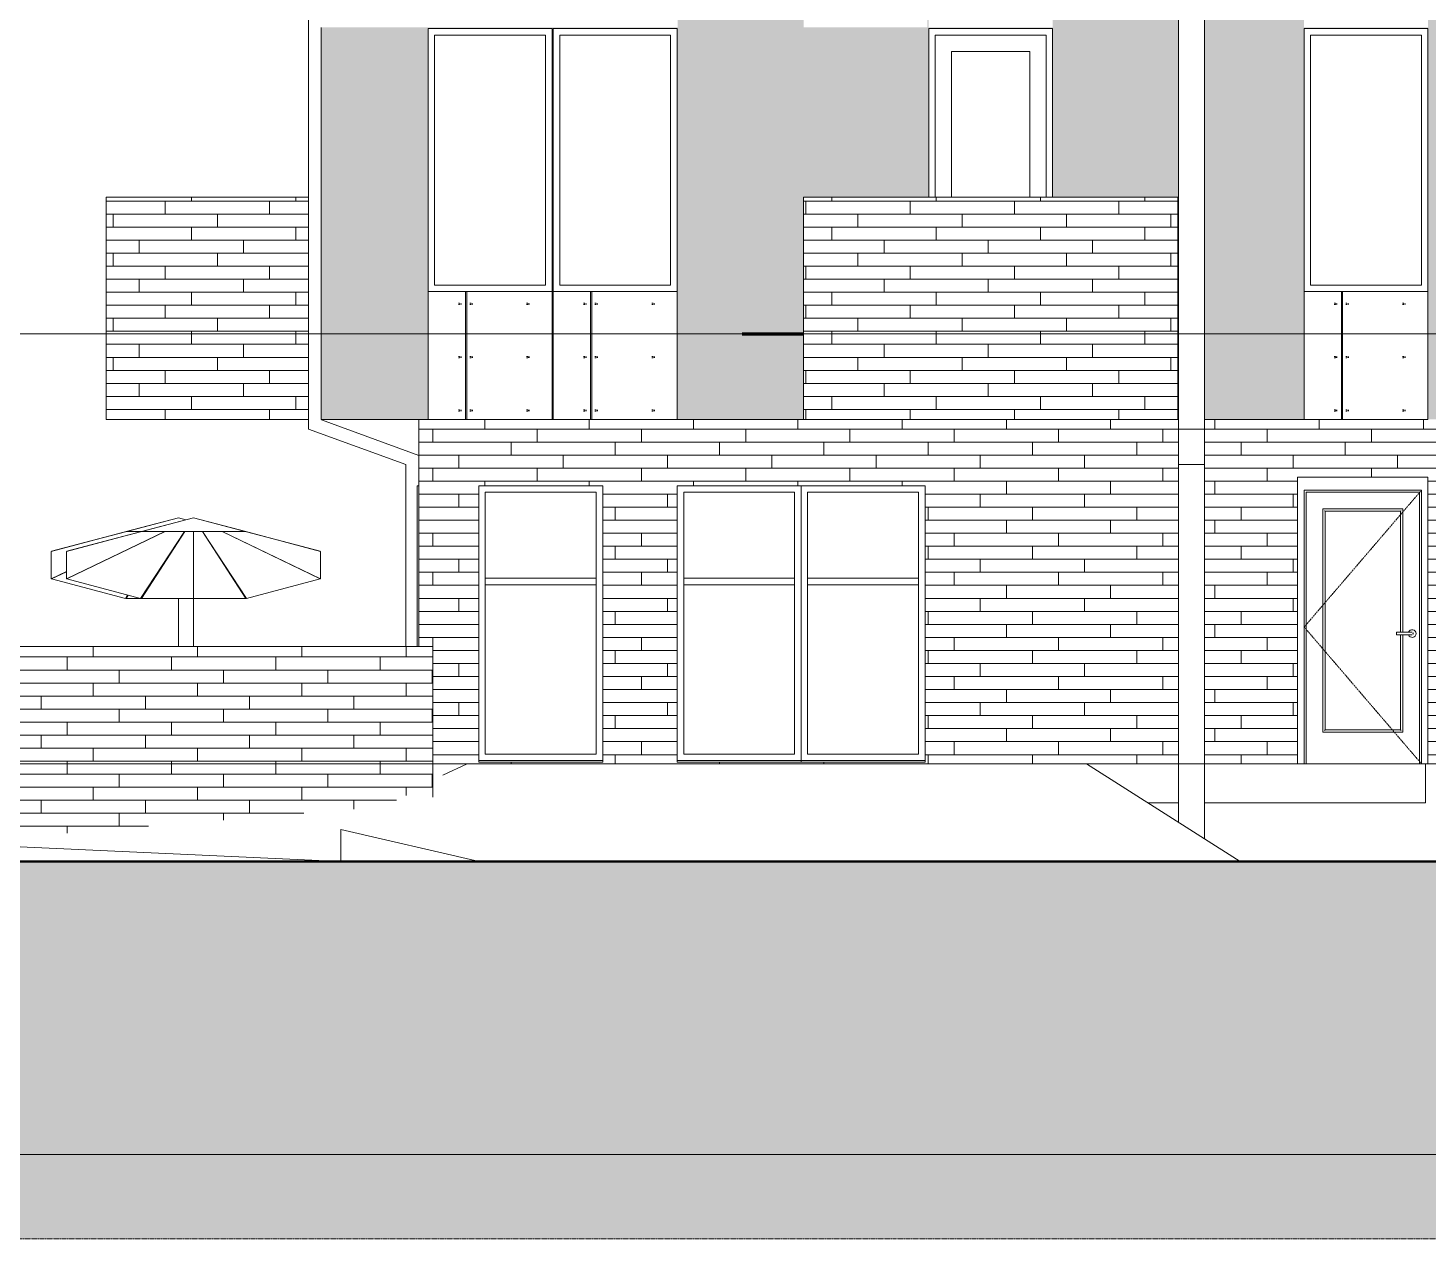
# Model space of a CAD drawing. Header units: inches. Extents: x 1747 to 7606, y -251 to 585.
# Drawn here: x 4982.8 to 5412.4, y -145.9 to 225.9 of the extents above; entities that cross this region are included whole.
import ezdxf

# ---------------------------------------------------------------- set-up
doc = ezdxf.new("R2010")
doc.units = ezdxf.units.IN
doc.header["$MEASUREMENT"] = 0
for name, pattern in [('Aligning Line 1_8_', [0.25, 0.125, -0.125]), ('Dash 1_16_', [0.125, 0.0625, -0.0625]), ('Grid Line 1_2_', [0.875, 0.5, -0.125, 0.125, -0.125])]:
    doc.linetypes.add(name, pattern=pattern)
for name, color, linetype, lineweight in [('0-3', 10, 'Continuous', 5), ('A-AREA', 32, 'Continuous', 70), ('A-DOOR', 31, 'Continuous', 13), ('A-DOOR-1', 31, 'Dash 1_16_', 9), ('A-DOOR-2', 31, 'Continuous', 9), ('A-DOOR-FRAM', 31, 'Continuous', 9), ('A-FLOR', 192, 'Continuous', 13), ('A-FLOR-LEVL-1', 51, 'Grid Line 1_2_', 9), ('A-GENM', 5, 'Continuous', 9), ('A-WALL', 113, 'Continuous', 13), ('A-WALL-PATT-1', 111, 'Continuous', 9), ('C-TOPO', 7, 'Continuous', 9), ('C-TOPO-1', 250, 'Continuous', 50), ('G-ANNO-SYMB', 111, 'Aligning Line 1_8_', 9), ('G-ANNO-SYMB-1', 147, 'Aligning Line 1_8_', 9), ('G-IMPT', 8, 'Continuous', 9), ('L-SITE', 91, 'Continuous', 9), ('S-FNDN', 32, 'Continuous', 13)]:
    doc.layers.add(name, color=color, linetype=linetype, lineweight=lineweight)
pattern_1 = [(0, (5333.5076, 132.8), (0, 4), []), (90, (5333.5076, 132.8), (-8, 8), [4, -28]), (90, (5349.5076, 136.8), (-8, 8), [4, -28])]

# ---------------------------------------------------------------- blocks, each defined once
blk = doc.blocks.new('CTR - 2nd Phase_rvt-2-BUILDING ELEVATION - NORTH')
at = {"layer": 'A-FLOR-LEVL-1'}
for p, q in [((-12558.48, 132), (-9609.49, 132)), ((-12558.48, 0), (-9609.49, 0)), ((-12558.48, -30), (-9609.49, -30)), ((-12558.48, -120), (-9609.49, -120))]:
    blk.add_line(p, q, dxfattribs=at)
blk = doc.blocks.new('CTR  - Topography_rvt-2-BUILDING ELEVATION - NORTH')
at = {"layer": 'C-TOPO'}
h = blk.add_hatch(dxfattribs=at)
h.set_pattern_fill('FP_45', color=256, style=0, pattern_type=2)
h.set_pattern_definition([(0, (12, 0), (24, 24), [24, -24]), (0, (12, 9), (24, 24), [24, -24]), (0, (12, 18), (24, 24), [24, -24]), (90, (15, 21), (-24, 24), [24, -24]), (90, (24, 21), (-24, 24), [24, -24]), (90, (33, 21), (-24, 24), [24, -24])])
h.paths.add_polyline_path([(-12408.28, -145.91), (-9706.16, -145.91), (-9706.16, 4.72), (-9743.73, 2.58), (-9768.94, 2.2), (-9792.27, 0.09), (-9800.81, -1.14), (-9823.15, -1.14), (-9826.28, -1.52), (-9893.34, -4.3), (-9896.52, -5.01), (-9915.25, -12.61), (-9950.42, -20.49), (-9956.61, -23), (-10060.1, -17.59), (-10091.21, -21.29), (-10136.73, -22.07), (-10165.22, -22.67), (-10281.96, -24.6), (-10370.76, -26.59), (-10412.87, -26.71), (-10450.41, -27.55), (-10486.95, -27.6), (-10517.54, -27.24), (-10524.96, -27.24), (-10534.89, -27.12), (-10585.35, -27.54), (-10642.59, -27.26), (-10678.15, -26.98), (-10825.64, -29.97), (-10868.69, -30), (-12461.79, -30), (-12461.79, -145.91), (-12439.97, -145.91)], flags=0)
at = {"layer": 'A-FLOR-LEVL-1'}
for p, q in [((-12558.48, 0), (-9609.49, 0)), ((-12558.48, -120), (-9609.49, -120))]:
    blk.add_line(p, q, dxfattribs=at)
at = {"layer": 'C-TOPO'}
for p, q in [((-12081.28, -3.51), (-12073.83, 0)), ((-12054.82, 0), (-12073.83, 0)), ((-12054.82, 0), (-11983.83, 0)), ((-11943.9, 0), (-11983.83, 0)), ((-11943.9, 0), (-11883.79, 0)), ((-11883.79, 0), (-11883.46, -0.21)), ((-11883.79, 0), (-11836.59, -30)), ((-12070.2, -30), (-12112.59, -20.14)), ((-12112.59, -20.14), (-12112.59, -30)), ((-12112.59, -20.14), (-12070.2, -30)), ((-12112.59, -20.14), (-12112.59, -30)), ((-12232.62, -24.53), (-12112.59, -30)), ((-12215.74, -30), (-12183.3, -30)), ((-12172.18, -30), (-12183.3, -30)), ((-12172.18, -30), (-12159.57, -30)), ((-12159.57, -30), (-12138, -30)), ((-12138, -30), (-12075.99, -30)), ((-12029.2, -30), (-12075.99, -30)), ((-12011.88, -30), (-12029.2, -30)), ((-12011.88, -30), (-11984.5, -30)), ((-11983.98, -30), (-11984.5, -30)), ((-11983.98, -30), (-11934.52, -30)), ((-11911.64, -30), (-11934.52, -30)), ((-11911.64, -30), (-11874.88, -30)), ((-11845.43, -30), (-11874.88, -30)), ((-11827.1, -30), (-11845.43, -30)), ((-11775.93, -30), (-11827.1, -30))]:
    blk.add_line(p, q, dxfattribs=at)
at = {"layer": 'C-TOPO-1'}
for p, q in [((-12183.3, -30), (-12215.74, -30)), ((-12172.18, -30), (-12183.3, -30)), ((-12159.58, -30), (-12172.18, -30)), ((-12138, -30), (-12159.58, -30)), ((-12075.99, -30), (-12138, -30)), ((-12029.2, -30), (-12075.99, -30)), ((-12011.88, -30), (-12029.2, -30)), ((-11984.5, -30), (-12011.88, -30)), ((-11983.98, -30), (-11984.5, -30)), ((-11934.52, -30), (-11983.98, -30)), ((-11911.64, -30), (-11934.52, -30)), ((-11874.88, -30), (-11911.64, -30)), ((-11845.43, -30), (-11874.88, -30)), ((-11827.1, -30), (-11845.43, -30)), ((-11775.93, -30), (-11827.1, -30))]:
    blk.add_line(p, q, dxfattribs=at)
at = {"layer": 'G-ANNO-SYMB-1'}
blk.add_line((-9742.88, 0), (-12461.79, 0), dxfattribs=at)
blk = doc.blocks.new('CTR - 1st Phase - Common Walls_rvt-2-BUILDING ELEVATION - NORTH')
at = {"layer": 'A-FLOR-LEVL-1'}
for p, q in [((-12558.48, 132), (-9609.49, 132)), ((-12558.48, 0), (-9609.49, 0)), ((-12558.48, -30), (-9609.49, -30)), ((-12558.48, -120), (-9609.49, -120))]:
    blk.add_line(p, q, dxfattribs=at)
at = {"layer": 'G-ANNO-SYMB-1'}
blk.add_line((-9706.16, 0), (-12461.79, 0), dxfattribs=at)
blk = doc.blocks.new('_THE_ WINDOW _ DOOR - Door - 2nd Floor-1942379-BUILDING ELEVATION - NORTH')
at = {"layer": 'A-GENM'}
for p, q in [((-11932.21, 225.75), (-11932.21, 174)), ((-11894.19, 225.75), (-11932.21, 225.75)), ((-11930.21, 223.75), (-11896.19, 223.75)), ((-11930.21, 174), (-11930.21, 223.75)), ((-11896.19, 223.75), (-11896.19, 174)), ((-11894.19, 174), (-11894.19, 225.75)), ((-11925.21, 218.75), (-11901.19, 218.75)), ((-11925.21, 174), (-11925.21, 218.75)), ((-11901.19, 218.75), (-11901.19, 174))]:
    blk.add_line(p, q, dxfattribs=at)
blk = doc.blocks.new('_THE_ WINDOW _ DOOR - Window - 2nd _ 3rd Floors-V18-BUILDING ELEVATION - NORTH')
at = {"layer": 'A-GENM'}
h = blk.add_hatch(dxfattribs=at)
h.set_pattern_fill('FP_40', color=256, style=0, pattern_type=2)
h.set_pattern_definition([(0, (-11354.85, 283.55), (-38.4, 120.38), [0.392, -38.007]), (0, (-11354.85, 283.95), (-38.4, 120.38), [0.392, -38.007]), (0, (-11354.85, 299.91), (-38.4, 120.38), [0.392, -38.007]), (0, (-11354.85, 300.3), (-38.4, 120.38), [0.392, -38.007]), (0, (-11354.85, 316.27), (-38.4, 120.38), [0.392, -38.007]), (0, (-11354.85, 316.66), (-38.4, 120.38), [0.392, -38.007]), (0, (-11354.85, 332.62), (-38.4, 120.38), [0.392, -38.007]), (0, (-11354.85, 333.02), (-38.4, 120.38), [0.392, -38.007]), (0, (-11354.85, 348.98), (-38.4, 120.38), [0.392, -38.007]), (0, (-11354.85, 349.38), (-38.4, 120.38), [0.392, -38.007]), (0, (-11354.85, 365.34), (-38.4, 120.38), [0.392, -38.007]), (0, (-11354.85, 365.73), (-38.4, 120.375), [0.392, -38.007]), (0, (-11354.85, 381.7), (-38.4, 120.375), [0.392, -38.007]), (0, (-11354.85, 382.09), (-38.4, 120.375), [0.392, -38.007]), (0, (-11354.85, 398.05), (-38.4, 120.375), [0.392, -38.007]), (0, (-11354.85, 398.45), (-38.4, 120.375), [0.392, -38.007]), (0, (-11337.4, 283.55), (-38.4, 120.38), [0.392, -38.007]), (0, (-11337.4, 283.95), (-38.4, 120.38), [0.392, -38.007]), (0, (-11337.4, 299.91), (-38.4, 120.38), [0.392, -38.007]), (0, (-11337.4, 300.3), (-38.4, 120.38), [0.392, -38.007]), (0, (-11337.4, 316.27), (-38.4, 120.38), [0.392, -38.007]), (0, (-11337.4, 316.66), (-38.4, 120.38), [0.392, -38.007]), (0, (-11337.4, 332.62), (-38.4, 120.38), [0.392, -38.007]), (0, (-11337.4, 333.02), (-38.4, 120.38), [0.392, -38.007]), (0, (-11337.4, 348.98), (-38.4, 120.38), [0.392, -38.007]), (0, (-11337.4, 349.38), (-38.4, 120.38), [0.392, -38.007]), (0, (-11337.4, 365.34), (-38.4, 120.375), [0.392, -38.007]), (0, (-11337.4, 365.73), (-38.4, 120.375), [0.392, -38.007]), (0, (-11337.4, 381.7), (-38.4, 120.375), [0.392, -38.007]), (0, (-11337.4, 382.09), (-38.4, 120.375), [0.392, -38.007]), (0, (-11337.4, 398.05), (-38.4, 120.375), [0.392, -38.007]), (0, (-11337.4, 398.45), (-38.4, 120.375), [0.392, -38.007]), (0, (-11319.95, 283.55), (-38.4, 120.38), [0.392, -38.007]), (0, (-11319.95, 283.95), (-38.4, 120.38), [0.392, -38.007]), (0, (-11319.95, 299.91), (-38.4, 120.38), [0.392, -38.007]), (0, (-11319.95, 300.3), (-38.4, 120.38), [0.392, -38.007]), (0, (-11319.95, 316.27), (-38.4, 120.38), [0.392, -38.007]), (0, (-11319.95, 316.66), (-38.4, 120.38), [0.392, -38.007]), (0, (-11319.95, 332.62), (-38.4, 120.38), [0.392, -38.007]), (0, (-11319.95, 333.02), (-38.4, 120.38), [0.392, -38.007]), (0, (-11319.95, 348.98), (-38.4, 120.38), [0.392, -38.007]), (0, (-11319.95, 349.38), (-38.4, 120.38), [0.392, -38.007]), (0, (-11319.95, 365.34), (-38.4, 120.375), [0.392, -38.007]), (0, (-11319.95, 365.73), (-38.4, 120.375), [0.392, -38.007]), (0, (-11319.95, 381.7), (-38.4, 120.375), [0.392, -38.007]), (0, (-11319.95, 382.09), (-38.4, 120.375), [0.392, -38.007]), (0, (-11319.95, 398.05), (-38.4, 120.375), [0.392, -38.007]), (0, (-11319.95, 398.45), (-38.4, 120.375), [0.392, -38.007]), (90, (-11356.59, 281), (-38.4, 2e-15), [120, -0.375]), (90, (-11356.214, 281), (-38.4, 2e-15), [120, -0.375]), (90, (-11354.848, 283.554), (-38.4, 2e-15), [0.392, -119.982]), (90, (-11354.848, 299.91), (-38.4, 2e-15), [0.392, -119.982]), (90, (-11354.848, 316.268), (-38.4, 2e-15), [0.392, -119.982]), (90, (-11354.848, 332.625), (-38.4, 2e-15), [0.392, -119.982]), (90, (-11354.848, 348.982), (-38.4, 2e-15), [0.392, -119.982]), (90, (-11354.848, 365.34), (-38.4, 2e-15), [0.392, -119.982]), (90, (-11354.848, 381.697), (-38.4, 2e-15), [0.393, -119.983]), (90, (-11354.848, 398.054), (-38.4, 2e-15), [0.392, -119.982]), (90, (-11354.456, 283.554), (-38.4, 2e-15), [0.392, -119.982]), (90, (-11354.456, 299.91), (-38.4, 2e-15), [0.392, -119.982]), (90, (-11354.456, 316.268), (-38.4, 2e-15), [0.392, -119.982]), (90, (-11354.456, 332.625), (-38.4, 2e-15), [0.392, -119.982]), (90, (-11354.456, 348.982), (-38.4, 2e-15), [0.392, -119.982]), (90, (-11354.456, 365.34), (-38.4, 2e-15), [0.392, -119.982]), (90, (-11354.456, 381.697), (-38.4, 2e-15), [0.393, -119.983]), (90, (-11354.456, 398.054), (-38.4, 2e-15), [0.392, -119.982]), (90, (-11337.398, 283.554), (-38.4, 2e-15), [0.392, -119.982]), (90, (-11337.398, 299.91), (-38.4, 2e-15), [0.392, -119.982]), (90, (-11337.398, 316.268), (-38.4, 2e-15), [0.392, -119.982]), (90, (-11337.398, 332.625), (-38.4, 2e-15), [0.392, -119.982]), (90, (-11337.398, 348.982), (-38.4, 2e-15), [0.392, -119.982]), (90, (-11337.398, 365.34), (-38.4, 2e-15), [0.392, -119.982]), (90, (-11337.398, 381.697), (-38.4, 2e-15), [0.393, -119.983]), (90, (-11337.398, 398.054), (-38.4, 2e-15), [0.392, -119.982]), (90, (-11337.006, 283.554), (-38.4, 2e-15), [0.392, -119.982]), (90, (-11337.006, 299.91), (-38.4, 2e-15), [0.392, -119.982]), (90, (-11337.006, 316.268), (-38.4, 2e-15), [0.392, -119.982]), (90, (-11337.006, 332.625), (-38.4, 2e-15), [0.392, -119.982]), (90, (-11337.006, 348.982), (-38.4, 2e-15), [0.392, -119.982]), (90, (-11337.006, 365.34), (-38.4, 2e-15), [0.392, -119.982]), (90, (-11337.006, 381.697), (-38.4, 2e-15), [0.393, -119.983]), (90, (-11337.006, 398.054), (-38.4, 2e-15), [0.392, -119.982]), (90, (-11319.948, 283.554), (-38.4, 2e-15), [0.392, -119.982]), (90, (-11319.948, 299.91), (-38.4, 2e-15), [0.392, -119.982]), (90, (-11319.948, 316.268), (-38.4, 2e-15), [0.392, -119.982]), (90, (-11319.948, 332.625), (-38.4, 2e-15), [0.392, -119.982]), (90, (-11319.948, 348.982), (-38.4, 2e-15), [0.392, -119.982]), (90, (-11319.948, 365.34), (-38.4, 2e-15), [0.392, -119.982]), (90, (-11319.948, 381.697), (-38.4, 2e-15), [0.393, -119.983]), (90, (-11319.948, 398.054), (-38.4, 2e-15), [0.392, -119.982]), (90, (-11319.556, 283.554), (-38.4, 2e-15), [0.392, -119.982]), (90, (-11319.556, 299.91), (-38.4, 2e-15), [0.392, -119.982]), (90, (-11319.556, 316.268), (-38.4, 2e-15), [0.392, -119.982]), (90, (-11319.556, 332.625), (-38.4, 2e-15), [0.392, -119.982]), (90, (-11319.556, 348.982), (-38.4, 2e-15), [0.392, -119.982]), (90, (-11319.556, 365.34), (-38.4, 2e-15), [0.392, -119.982]), (90, (-11319.556, 381.697), (-38.4, 2e-15), [0.393, -119.983]), (90, (-11319.556, 398.054), (-38.4, 2e-15), [0.392, -119.982]), (180, (-11318.19, 280.62), (-38.4, 120.38), [38.025, -0.375]), (180, (-11318.19, 281), (-38.4, 120.38), [38.025, -0.375])])
h.paths.add_polyline_path([(-11356.59, 226.13), (-11356.59, 265.38), (-11394.61, 265.38), (-11394.61, 226.13), (-11358.59, 226.13)], flags=0)
for p, q in [((-11356.59, 346.13), (-11394.61, 346.13)), ((-11394.61, 346.13), (-11394.61, 265.38)), ((-11392.61, 267.38), (-11392.61, 344.13)), ((-11392.61, 344.13), (-11358.59, 344.13)), ((-11358.59, 344.13), (-11358.59, 267.38)), ((-11356.59, 265.38), (-11356.59, 346.13)), ((-11358.59, 267.38), (-11392.61, 267.38)), ((-11394.61, 265.38), (-11394.61, 226.13)), ((-11394.61, 265.38), (-11356.59, 265.38)), ((-11356.59, 226.13), (-11356.59, 265.38)), ((-11394.61, 226.13), (-11356.59, 226.13))]:
    blk.add_line(p, q, dxfattribs=at)
blk = doc.blocks.new('Outdoor Table01 - 02ZUTB01_dwg-1294291-BUILDING ELEVATION - NORTH')
at = {"layer": 'G-IMPT'}
for p, q in [((-12162.46, 75.5), (-12201.36, 65.31)), ((-12162.46, 75.5), (-12178.73, 71.26)), ((-12162.46, 75.5), (-12178.46, 71.29)), ((-12162.46, 75.5), (-12160.13, 74.88)), ((-12162.46, 75.5), (-12160.12, 74.89)), ((-12162.46, 75.5), (-12160.12, 74.89)), ((-12201.46, 65.24), (-12178.46, 71.29)), ((-12178.73, 71.26), (-12201.36, 65.31)), ((-12173.94, 71.29), (-12178.46, 71.29)), ((-12173.79, 71.29), (-12173.85, 71.29)), ((-12201.46, 65.24), (-12201.46, 56.82)), ((-12162.46, 68.27), (-12162.46, 68.4)), ((-12162.46, 68.27), (-12162.46, 68.4)), ((-12196.79, 59.06), (-12201.46, 56.82)), ((-12196.79, 58.95), (-12201.36, 56.75)), ((-12201.36, 56.75), (-12178.73, 50.8)), ((-12123.46, 58.95), (-12123.46, 59.06)), ((-12178.04, 51.84), (-12178.73, 50.8)), ((-12177.81, 51.78), (-12178.46, 50.77)), ((-12142.45, 51.78), (-12142.22, 51.84)), ((-12178.46, 50.77), (-12173.79, 50.77)), ((-12162.46, 49.5), (-12162.46, 50.77)), ((-12162.46, 49.5), (-12162.46, 50.77)), ((-12162.46, 36), (-12162.46, 49.5)), ((-12162.46, 36), (-12162.46, 49.5))]:
    blk.add_line(p, q, dxfattribs=at)
blk = doc.blocks.new('Outdoor Table01 - Outdoor Table01-1294297-BUILDING ELEVATION - NORTH')
blk.add_blockref('Outdoor Table01 - 02ZUTB01_dwg-1294291-BUILDING ELEVATION - NORTH', (0, 0))
blk = doc.blocks.new('Outdoor Table01 - 02ZUTB01_dwg-V22-BUILDING ELEVATION - NORTH')
at = {"layer": 'G-IMPT'}
for p, q in [((-12157.79, 75.5), (-12196.68, 65.31)), ((-12157.79, 75.5), (-12174.05, 71.26)), ((-12157.79, 75.5), (-12173.79, 71.29)), ((-12157.79, 75.5), (-12141.79, 71.29)), ((-12157.79, 75.5), (-12118.9, 65.31)), ((-12157.79, 75.5), (-12141.53, 71.26)), ((-12196.79, 65.24), (-12173.79, 71.29)), ((-12166.58, 71.29), (-12196.79, 56.82)), ((-12166.52, 71.29), (-12196.68, 56.75)), ((-12174.05, 71.26), (-12196.68, 65.31)), ((-12160.56, 71.29), (-12174.05, 50.8)), ((-12160.51, 71.29), (-12173.79, 50.77)), ((-12141.79, 71.29), (-12173.79, 71.29)), ((-12157.79, 49.5), (-12157.79, 71.29)), ((-12157.79, 49.5), (-12157.79, 71.29)), ((-12155.07, 71.29), (-12141.79, 50.77)), ((-12155.02, 71.29), (-12141.53, 50.8)), ((-12149.06, 71.29), (-12118.9, 56.75)), ((-12149, 71.29), (-12118.79, 56.82)), ((-12141.79, 71.29), (-12118.79, 65.24)), ((-12118.9, 65.31), (-12141.53, 71.26)), ((-12196.79, 65.24), (-12196.79, 56.82)), ((-12118.79, 56.82), (-12118.79, 65.24)), ((-12196.68, 56.75), (-12174.05, 50.8)), ((-12141.53, 50.8), (-12118.9, 56.75)), ((-12173.79, 50.77), (-12141.79, 50.77)), ((-12157.79, 36), (-12157.79, 49.5)), ((-12157.79, 36), (-12157.79, 49.5))]:
    blk.add_line(p, q, dxfattribs=at)
blk = doc.blocks.new('Outdoor Table01 - Outdoor Table01-V23-BUILDING ELEVATION - NORTH')
blk.add_blockref('Outdoor Table01 - 02ZUTB01_dwg-V22-BUILDING ELEVATION - NORTH', (0, 0))
blk = doc.blocks.new('_THE_ WINDOW _ DOOR - Window - 1st Floor-V30-BUILDING ELEVATION - NORTH')
at = {"layer": 'A-GENM'}
for p, q in [((-10242.99, 85.38), (-10281.01, 85.38)), ((-10281.01, 85.38), (-10281.01, 1)), ((-10279.01, 3), (-10279.01, 83.38)), ((-10279.01, 83.38), (-10244.99, 83.38)), ((-10244.99, 83.38), (-10244.99, 3)), ((-10242.99, 1), (-10242.99, 85.38)), ((-10279.01, 57), (-10279.01, 55)), ((-10244.99, 57), (-10279.01, 57)), ((-10244.99, 55), (-10244.99, 57)), ((-10279.01, 55), (-10244.99, 55)), ((-10281.01, 1), (-10281.01, 0.5)), ((-10281.01, 1), (-10242.99, 1)), ((-10281.01, 0.5), (-10242.99, 0.5)), ((-10244.99, 3), (-10279.01, 3)), ((-10242.99, 0.5), (-10242.99, 1))]:
    blk.add_line(p, q, dxfattribs=at)
blk = doc.blocks.new('_THE_ WINDOW _ DOOR - Window - 1st Floor-V38-BUILDING ELEVATION - NORTH')
at = {"layer": 'A-GENM'}
for p in [(-12089.19, 36), (-12088.69, 85.37)]:
    blk.add_line(p, (-12089.19, 85.37), dxfattribs=at)
blk = doc.blocks.new('077123 - Manufactured Gutters and Downspouts - 077123 - Manufactured Gutters and Downspouts-2003419-BUILDING ELEVATION - NORTH')
at = {"layer": 'A-GENM'}
for p, q in [((-12122.56, 353.15), (-12122.56, 102.78)), ((-12118.56, 105.58), (-12118.56, 105.75)), ((-12088.69, 94.71), (-12118.56, 105.58)), ((-12122.56, 102.78), (-12092.69, 91.91)), ((-12092.69, 91.91), (-12092.69, 36))]:
    blk.add_line(p, q, dxfattribs=at)
blk = doc.blocks.new('077123 - Manufactured Gutters and Downspouts - 077123 - Manufactured Gutters and Downspouts-1955134-BUILDING ELEVATION - NORTH')
at = {"layer": 'A-GENM'}
for p, q in [((-11855.6, 102.78), (-11855.6, 353.15)), ((-11847.6, 353.15), (-11847.6, 102.78)), ((-11855.6, 91.91), (-11855.6, 102.78)), ((-11847.6, 102.78), (-11855.6, 102.78)), ((-11847.6, 102.78), (-11847.6, 91.91)), ((-11855.6, -17.92), (-11855.6, 91.91)), ((-11847.6, 91.91), (-11855.6, 91.91)), ((-11847.6, 91.91), (-11847.6, -23))]:
    blk.add_line(p, q, dxfattribs=at)
blk = doc.blocks.new('Door-Passage-Single-Full_Lite - 1-1903893-BUILDING ELEVATION - NORTH')
at = {"layer": 'A-DOOR'}
for p, q in [((-11786.67, 78.31), (-11811.3, 78.31)), ((-11811.3, 78.31), (-11811.3, 9.69)), ((-11810.52, 77.53), (-11787.46, 77.53)), ((-11810.52, 10.47), (-11810.52, 77.53)), ((-11787.46, 77.53), (-11787.46, 40.39)), ((-11786.67, 40.38), (-11786.67, 78.31)), ((-11787.46, 39.61), (-11787.46, 10.47)), ((-11786.67, 9.69), (-11786.67, 39.62)), ((-11811.3, 9.69), (-11786.67, 9.69)), ((-11787.46, 10.47), (-11810.52, 10.47))]:
    blk.add_line(p, q, dxfattribs=at)
for points, knots in [([(-11811.3, 78.31), (-11811.3, 78.31), (-11811.3, 78.31), (-11811.3, 78.31), (-11811.29, 78.3), (-11811.29, 78.3), (-11811.28, 78.29), (-11811.27, 78.28), (-11811.27, 78.28), (-11811.26, 78.27), (-11811.25, 78.26), (-11811.24, 78.25), (-11811.23, 78.24), (-11811.23, 78.24)], [0, 0, 0, 0, 0.166667, 0.25, 0.333333, 0.416667, 0.5, 0.583333, 0.666667, 0.708333, 0.75, 0.833333, 1, 1, 1, 1]), ([(-11810.71, 77.72), (-11810.7, 77.71), (-11810.67, 77.68), (-11810.64, 77.65), (-11810.62, 77.63), (-11810.6, 77.61), (-11810.59, 77.6), (-11810.58, 77.59), (-11810.57, 77.58), (-11810.55, 77.57), (-11810.54, 77.55), (-11810.53, 77.54), (-11810.52, 77.53), (-11810.52, 77.53), (-11810.52, 77.53)], [0, 0, 0, 0, 0.166667, 0.25, 0.333333, 0.375, 0.416667, 0.5, 0.541667, 0.583333, 0.666667, 0.75, 0.833333, 1, 1, 1, 1]), ([(-11787.26, 77.72), (-11787.28, 77.71), (-11787.31, 77.68), (-11787.34, 77.65), (-11787.36, 77.63), (-11787.37, 77.61), (-11787.39, 77.6), (-11787.4, 77.59), (-11787.41, 77.58), (-11787.42, 77.57), (-11787.44, 77.55), (-11787.45, 77.54), (-11787.46, 77.53), (-11787.46, 77.53), (-11787.46, 77.53)], [0, 0, 0, 0, 0.166667, 0.25, 0.333333, 0.375, 0.416667, 0.5, 0.541667, 0.583333, 0.666667, 0.75, 0.833333, 1, 1, 1, 1]), ([(-11786.67, 78.31), (-11786.67, 78.31), (-11786.68, 78.31), (-11786.68, 78.31), (-11786.68, 78.3), (-11786.69, 78.3), (-11786.7, 78.29), (-11786.71, 78.28), (-11786.71, 78.28), (-11786.72, 78.27), (-11786.72, 78.26), (-11786.74, 78.25), (-11786.75, 78.24), (-11786.75, 78.24)], [0, 0, 0, 0, 0.166667, 0.25, 0.333333, 0.416667, 0.5, 0.583333, 0.666667, 0.708333, 0.75, 0.833333, 1, 1, 1, 1]), ([(-11811.3, 9.69), (-11811.3, 9.69), (-11811.3, 9.69), (-11811.3, 9.69), (-11811.29, 9.7), (-11811.29, 9.7), (-11811.28, 9.71), (-11811.27, 9.72), (-11811.27, 9.72), (-11811.26, 9.73), (-11811.25, 9.74), (-11811.24, 9.75), (-11811.23, 9.76), (-11811.23, 9.76)], [0, 0, 0, 0, 0.166667, 0.25, 0.333333, 0.416667, 0.5, 0.583333, 0.666667, 0.708333, 0.75, 0.833333, 1, 1, 1, 1]), ([(-11810.71, 10.28), (-11810.7, 10.29), (-11810.67, 10.32), (-11810.64, 10.35), (-11810.62, 10.37), (-11810.6, 10.38), (-11810.59, 10.4), (-11810.58, 10.41), (-11810.57, 10.42), (-11810.55, 10.43), (-11810.54, 10.45), (-11810.53, 10.46), (-11810.52, 10.47), (-11810.52, 10.47), (-11810.52, 10.47)], [0, 0, 0, 0, 0.166667, 0.25, 0.333333, 0.375, 0.416667, 0.5, 0.541667, 0.583333, 0.666667, 0.75, 0.833333, 1, 1, 1, 1]), ([(-11787.46, 10.47), (-11787.46, 10.47), (-11787.46, 10.47), (-11787.45, 10.46), (-11787.44, 10.45), (-11787.42, 10.43), (-11787.41, 10.42), (-11787.4, 10.41), (-11787.39, 10.4), (-11787.37, 10.38), (-11787.36, 10.37), (-11787.34, 10.35), (-11787.31, 10.32), (-11787.28, 10.29), (-11787.26, 10.28)], [-1, -1, -1, -1, -0.833333, -0.75, -0.666667, -0.583333, -0.541667, -0.5, -0.416667, -0.375, -0.333333, -0.25, -0.166667, 0, 0, 0, 0]), ([(-11786.75, 9.76), (-11786.75, 9.76), (-11786.74, 9.75), (-11786.72, 9.73), (-11786.72, 9.73), (-11786.71, 9.72), (-11786.7, 9.71), (-11786.7, 9.71), (-11786.69, 9.7), (-11786.68, 9.7), (-11786.68, 9.69), (-11786.68, 9.69), (-11786.67, 9.69), (-11786.67, 9.69)], [-1, -1, -1, -1, -0.833333, -0.75, -0.666667, -0.625, -0.583333, -0.5, -0.416667, -0.333333, -0.25, -0.166667, 0, 0, 0, 0])]:
    blk.add_open_spline(points, degree=3, knots=knots, dxfattribs=at)
at = {"layer": 'A-DOOR-1'}
for p, q in [((-11780.99, 84), (-11816.99, 42)), ((-11816.99, 42), (-11780.99, 0))]:
    blk.add_line(p, q, dxfattribs=at)
at = {"layer": 'A-DOOR-2'}
for p, q in [((-11784.53, 40.39), (-11788.67, 40.39)), ((-11788.67, 40), (-11788.67, 40.39)), ((-11788.67, 39.61), (-11788.67, 40)), ((-11788.67, 39.61), (-11784.53, 39.61))]:
    blk.add_line(p, q, dxfattribs=at)
at = {"layer": 'A-DOOR-2', "flags": 128}
for points in [[(-11783.94, 40.39), (-11783.94, 40.39), (-11783.94, 40.39), (-11783.95, 40.39), (-11783.95, 40.39), (-11783.95, 40.39), (-11783.96, 40.39), (-11783.97, 40.39), (-11783.97, 40.39), (-11783.98, 40.39), (-11783.99, 40.39), (-11784, 40.39), (-11784.01, 40.39), (-11784.02, 40.39), (-11784.03, 40.39), (-11784.05, 40.39), (-11784.06, 40.39), (-11784.07, 40.39), (-11784.09, 40.39), (-11784.11, 40.39), (-11784.12, 40.39), (-11784.14, 40.39), (-11784.16, 40.39), (-11784.18, 40.39), (-11784.19, 40.39), (-11784.21, 40.39), (-11784.23, 40.39), (-11784.25, 40.39), (-11784.28, 40.39), (-11784.3, 40.39), (-11784.32, 40.39), (-11784.34, 40.39), (-11784.36, 40.39), (-11784.39, 40.39), (-11784.41, 40.39), (-11784.43, 40.39), (-11784.46, 40.39), (-11784.48, 40.39), (-11784.5, 40.39), (-11784.53, 40.39), (-11784.53, 40.39)], [(-11784.53, 39.61), (-11784.51, 39.61), (-11784.49, 39.61), (-11784.46, 39.61), (-11784.44, 39.61), (-11784.42, 39.61), (-11784.39, 39.61), (-11784.37, 39.61), (-11784.35, 39.61), (-11784.33, 39.61), (-11784.3, 39.61), (-11784.28, 39.61), (-11784.26, 39.61), (-11784.24, 39.61), (-11784.22, 39.61), (-11784.2, 39.61), (-11784.18, 39.61), (-11784.16, 39.61), (-11784.14, 39.61), (-11784.13, 39.61), (-11784.11, 39.61), (-11784.09, 39.61), (-11784.08, 39.61), (-11784.06, 39.61), (-11784.05, 39.61), (-11784.04, 39.61), (-11784.02, 39.61), (-11784.01, 39.61), (-11784, 39.61), (-11783.99, 39.61), (-11783.98, 39.61), (-11783.97, 39.61), (-11783.97, 39.61), (-11783.96, 39.61), (-11783.96, 39.61), (-11783.95, 39.61), (-11783.95, 39.61), (-11783.94, 39.61), (-11783.94, 39.61), (-11783.94, 39.61)]]:
    blk.add_lwpolyline(points, dxfattribs=at)
at = {"layer": 'A-DOOR-2'}
for centre, radius, start, end in [((-11783.84, 40), 1.18, 360, 160.3657), ((-11783.84, 40), 1.18, 199.5633, 360), ((-11783.94, 40), 0.394, 75, 90), ((-11783.94, 40), 0.394, 270, 285), ((-11783.94, 40), 0.394, 0, 30), ((-11783.94, 40), 0.394, 330, 0)]:
    blk.add_arc(centre, radius, start, end, dxfattribs=at)
at = {"layer": 'A-DOOR-FRAM'}
for p, q in [((-11816.99, 0), (-11816.99, 84)), ((-11816.99, 84), (-11780.99, 84)), ((-11816.36, 0), (-11816.36, 83.38)), ((-11816.36, 83.38), (-11781.61, 83.38)), ((-11781.61, 83.38), (-11781.61, 0)), ((-11780.99, 84), (-11780.99, 0))]:
    blk.add_line(p, q, dxfattribs=at)

msp = doc.modelspace()

# ---------------------------------------------------------------- hatches: boundary and pattern name
at = {"layer": 'A-WALL-PATT-1'}
h = msp.add_hatch(dxfattribs=at)
h.set_pattern_fill('FP_32', color=256, style=0, pattern_type=2)
h.set_pattern_definition([(0, (7180.39, 108.3), (-38.4, 120.375), [0.392, -38.007]), (0, (7180.39, 108.7), (-38.4, 120.375), [0.392, -38.007]), (0, (7180.39, 124.66), (-38.4, 120.375), [0.392, -38.007]), (0, (7180.39, 125.05), (-38.4, 120.375), [0.392, -38.007]), (0, (7180.39, 141.02), (-38.4, 120.375), [0.392, -38.007]), (0, (7180.39, 141.41), (-38.4, 120.375), [0.392, -38.007]), (0, (7180.39, 157.38), (-38.4, 120.375), [0.392, -38.007]), (0, (7180.39, 157.77), (-38.4, 120.375), [0.392, -38.007]), (0, (7180.39, 173.73), (-38.4, 120.375), [0.392, -38.007]), (0, (7180.39, 174.12), (-38.4, 120.375), [0.392, -38.007]), (0, (7180.39, 190.09), (-38.4, 120.375), [0.392, -38.007]), (0, (7180.39, 190.48), (-38.4, 120.375), [0.392, -38.007]), (0, (7180.39, 206.45), (-38.4, 120.375), [0.392, -38.007]), (0, (7180.39, 206.84), (-38.4, 120.375), [0.392, -38.007]), (0, (7180.39, 222.8), (-38.4, 120.375), [0.392, -38.007]), (0, (7180.39, 223.2), (-38.4, 120.375), [0.392, -38.007]), (0, (7197.84, 108.3), (-38.4, 120.375), [0.392, -38.007]), (0, (7197.84, 108.7), (-38.4, 120.375), [0.392, -38.007]), (0, (7197.84, 124.66), (-38.4, 120.375), [0.392, -38.007]), (0, (7197.84, 125.05), (-38.4, 120.375), [0.392, -38.007]), (0, (7197.84, 141.02), (-38.4, 120.375), [0.392, -38.007]), (0, (7197.84, 141.41), (-38.4, 120.375), [0.392, -38.007]), (0, (7197.84, 157.38), (-38.4, 120.375), [0.392, -38.007]), (0, (7197.84, 157.77), (-38.4, 120.375), [0.392, -38.007]), (0, (7197.84, 173.73), (-38.4, 120.375), [0.392, -38.007]), (0, (7197.84, 174.12), (-38.4, 120.375), [0.392, -38.007]), (0, (7197.84, 190.09), (-38.4, 120.375), [0.392, -38.007]), (0, (7197.84, 190.48), (-38.4, 120.375), [0.392, -38.007]), (0, (7197.84, 206.45), (-38.4, 120.375), [0.392, -38.007]), (0, (7197.84, 206.84), (-38.4, 120.375), [0.392, -38.007]), (0, (7197.84, 222.8), (-38.4, 120.375), [0.392, -38.007]), (0, (7197.84, 223.2), (-38.4, 120.375), [0.392, -38.007]), (0, (7215.29, 108.3), (-38.4, 120.375), [0.392, -38.007]), (0, (7215.29, 108.7), (-38.4, 120.375), [0.392, -38.007]), (0, (7215.29, 124.66), (-38.4, 120.375), [0.392, -38.007]), (0, (7215.29, 125.05), (-38.4, 120.375), [0.392, -38.007]), (0, (7215.29, 141.02), (-38.4, 120.375), [0.392, -38.007]), (0, (7215.29, 141.41), (-38.4, 120.375), [0.392, -38.007]), (0, (7215.29, 157.38), (-38.4, 120.375), [0.392, -38.007]), (0, (7215.29, 157.77), (-38.4, 120.375), [0.392, -38.007]), (0, (7215.29, 173.73), (-38.4, 120.375), [0.392, -38.007]), (0, (7215.29, 174.12), (-38.4, 120.375), [0.392, -38.007]), (0, (7215.29, 190.09), (-38.4, 120.375), [0.392, -38.007]), (0, (7215.29, 190.48), (-38.4, 120.375), [0.392, -38.007]), (0, (7215.29, 206.45), (-38.4, 120.375), [0.392, -38.007]), (0, (7215.29, 206.84), (-38.4, 120.375), [0.392, -38.007]), (0, (7215.29, 222.8), (-38.4, 120.375), [0.392, -38.007]), (0, (7215.29, 223.2), (-38.4, 120.375), [0.392, -38.007]), (90, (7178.645, 105.75), (-38.4, 2e-15), [120, -0.375]), (90, (7179.02, 105.75), (-38.4, 2e-15), [120, -0.375]), (90, (7180.386, 108.304), (-38.4, 2e-15), [0.392, -119.982]), (90, (7180.386, 124.66), (-38.4, 2e-15), [0.392, -119.982]), (90, (7180.386, 141.018), (-38.4, 2e-15), [0.392, -119.982]), (90, (7180.386, 157.375), (-38.4, 2e-15), [0.392, -119.982]), (90, (7180.386, 173.732), (-38.4, 2e-15), [0.392, -119.982]), (90, (7180.386, 190.09), (-38.4, 2e-15), [0.393, -119.983]), (90, (7180.386, 206.447), (-38.4, 2e-15), [0.392, -119.982]), (90, (7180.386, 222.804), (-38.4, 2e-15), [0.392, -119.982]), (90, (7180.78, 108.304), (-38.4, 2e-15), [0.392, -119.982]), (90, (7180.78, 124.66), (-38.4, 2e-15), [0.392, -119.982]), (90, (7180.78, 141.018), (-38.4, 2e-15), [0.392, -119.982]), (90, (7180.78, 157.375), (-38.4, 2e-15), [0.392, -119.982]), (90, (7180.78, 173.732), (-38.4, 2e-15), [0.392, -119.982]), (90, (7180.78, 190.09), (-38.4, 2e-15), [0.393, -119.983]), (90, (7180.78, 206.447), (-38.4, 2e-15), [0.392, -119.982]), (90, (7180.78, 222.804), (-38.4, 2e-15), [0.392, -119.982]), (90, (7197.836, 108.304), (-38.4, 2e-15), [0.392, -119.982]), (90, (7197.836, 124.66), (-38.4, 2e-15), [0.392, -119.982]), (90, (7197.836, 141.018), (-38.4, 2e-15), [0.392, -119.982]), (90, (7197.836, 157.375), (-38.4, 2e-15), [0.392, -119.982]), (90, (7197.836, 173.732), (-38.4, 2e-15), [0.392, -119.982]), (90, (7197.836, 190.09), (-38.4, 2e-15), [0.393, -119.983]), (90, (7197.836, 206.447), (-38.4, 2e-15), [0.392, -119.982]), (90, (7197.836, 222.804), (-38.4, 2e-15), [0.392, -119.982]), (90, (7198.23, 108.304), (-38.4, 2e-15), [0.392, -119.982]), (90, (7198.23, 124.66), (-38.4, 2e-15), [0.392, -119.982]), (90, (7198.23, 141.018), (-38.4, 2e-15), [0.392, -119.982]), (90, (7198.23, 157.375), (-38.4, 2e-15), [0.392, -119.982]), (90, (7198.23, 173.732), (-38.4, 2e-15), [0.392, -119.982]), (90, (7198.23, 190.09), (-38.4, 2e-15), [0.393, -119.983]), (90, (7198.23, 206.447), (-38.4, 2e-15), [0.392, -119.982]), (90, (7198.23, 222.804), (-38.4, 2e-15), [0.392, -119.982]), (90, (7215.286, 108.304), (-38.4, 2e-15), [0.392, -119.982]), (90, (7215.286, 124.66), (-38.4, 2e-15), [0.392, -119.982]), (90, (7215.286, 141.018), (-38.4, 2e-15), [0.392, -119.982]), (90, (7215.286, 157.375), (-38.4, 2e-15), [0.392, -119.982]), (90, (7215.286, 173.732), (-38.4, 2e-15), [0.392, -119.982]), (90, (7215.286, 190.09), (-38.4, 2e-15), [0.393, -119.983]), (90, (7215.286, 206.447), (-38.4, 2e-15), [0.392, -119.982]), (90, (7215.286, 222.804), (-38.4, 2e-15), [0.392, -119.982]), (90, (7215.68, 108.304), (-38.4, 2e-15), [0.392, -119.982]), (90, (7215.68, 124.66), (-38.4, 2e-15), [0.392, -119.982]), (90, (7215.68, 141.018), (-38.4, 2e-15), [0.392, -119.982]), (90, (7215.68, 157.375), (-38.4, 2e-15), [0.392, -119.982]), (90, (7215.68, 173.732), (-38.4, 2e-15), [0.392, -119.982]), (90, (7215.68, 190.09), (-38.4, 2e-15), [0.393, -119.983]), (90, (7215.68, 206.447), (-38.4, 2e-15), [0.392, -119.982]), (90, (7215.68, 222.804), (-38.4, 2e-15), [0.392, -119.982]), (180, (7217.04, 105.38), (-38.4, 120.375), [38.025, -0.375]), (180, (7217.04, 105.75), (-38.4, 120.375), [38.025, -0.375])])
h.paths.add_polyline_path([(5072.83, 105.75), (5105.61, 105.75), (5105.61, 225.75), (5143.63, 225.75), (5143.63, 105.75), (5144.01, 105.75), (5144.01, 225.75), (5182.03, 225.75), (5182.03, 105.75), (5220.81, 105.75), (5220.81, 174), (5259.21, 174), (5259.21, 225.75), (5297.23, 225.75), (5297.23, 174), (5335.63, 174), (5335.63, 105.75), (5335.82, 105.75), (5335.82, 346.5), (5072.83, 346.5), (5072.83, 346.12), (5182.22, 346.12), (5182.22, 226.12), (5072.83, 226.12), (5072.83, 106.44)], flags=0)
h.paths.add_polyline_path([(6718.41, 105.75), (6718.41, 225.75), (6756.43, 225.75), (6756.43, 226.12), (6718.41, 226.12), (6718.41, 346.12), (6756.43, 346.15), (6756.43, 346.5), (6457.61, 346.5), (6457.61, 346.12), (6487.63, 346.12), (6487.63, 226.12), (6457.61, 226.12), (6457.61, 225.75), (6487.63, 225.75), (6487.63, 105.75), (6488.01, 105.75), (6488.01, 225.75), (6526.03, 225.75), (6526.03, 105.75), (6564.81, 105.75), (6564.81, 225.75), (6602.83, 225.75), (6602.83, 105.75), (6680.01, 105.75), (6680.01, 225.75), (6718.03, 225.75), (6718.03, 105.75)], flags=0)
h.paths.add_polyline_path([(6795.21, 105.75), (6795.21, 225.75), (6833.23, 225.75), (6833.23, 105.75), (6872.01, 105.75), (6872.01, 225.75), (6910.03, 225.75), (6910.03, 105.75), (6910.41, 105.75), (6910.41, 225.75), (6948.43, 225.75), (6948.43, 105.75), (6948.81, 105.75), (6948.81, 174), (6987.21, 174), (6987.21, 225.75), (7025.23, 225.75), (7025.23, 174), (7025.61, 174), (7025.61, 225.75), (7063.63, 225.75), (7063.63, 226.12), (6948.81, 226.12), (6948.81, 306), (6987.21, 306), (6987.21, 346.12), (7025.23, 346.12), (7025.23, 306), (7025.61, 306), (7025.61, 346.12), (7063.63, 346.12), (7063.63, 346.5), (6764.43, 346.5), (6764.43, 105.75)], flags=0)
h.paths.add_polyline_path([(7071.63, 105.75), (7102.41, 105.75), (7102.41, 225.75), (7140.43, 225.75), (7140.43, 105.75), (7140.81, 105.75), (7140.81, 225.75), (7178.83, 225.75), (7178.83, 105.75), (7211.23, 105.75), (7211.23, 226.12), (7102.22, 226.12), (7102.22, 346.12), (7211.23, 346.12), (7211.23, 346.5), (7071.63, 346.5), (7071.63, 106.44)], flags=0)
h.paths.add_polyline_path([(6449.61, 105.75), (6449.61, 346.5), (6112.01, 346.5), (6112.01, 105.75), (6142.41, 105.75), (6142.41, 225.75), (6180.43, 225.75), (6180.43, 105.75), (6180.81, 105.75), (6180.81, 225.75), (6218.83, 225.75), (6218.83, 105.75), (6219.21, 105.75), (6219.21, 225.75), (6257.23, 225.75), (6257.23, 105.75), (6257.61, 105.75), (6257.61, 225.75), (6295.63, 225.75), (6295.63, 105.75), (6372.81, 105.75), (6372.81, 225.75), (6410.83, 225.75), (6410.83, 105.75)], flags=0)
h.paths.add_polyline_path([(6104.01, 105.75), (6104.01, 346.5), (5796.24, 346.5), (5796.24, 105.75), (5797.18, 105.75), (5797.18, 225.75), (5835.21, 225.75), (5835.21, 174), (5835.58, 174), (5835.58, 225.75), (5911.63, 225.75), (5911.63, 174), (5950.03, 174), (5950.03, 105.75), (5950.41, 105.75), (5950.41, 225.75), (5988.43, 225.75), (5988.43, 105.75), (5988.81, 105.75), (5988.81, 225.75), (6026.83, 225.75), (6026.83, 105.75), (6066.08, 105.75)], flags=0)
h.paths.add_polyline_path([(5343.82, 105.75), (5374.41, 105.75), (5374.41, 225.75), (5412.43, 225.75), (5412.43, 105.75), (5451.02, 105.75), (5451.02, 225.75), (5489.04, 225.75), (5489.04, 105.75), (5528.01, 105.75), (5528.01, 225.75), (5566.03, 225.75), (5566.03, 105.75), (5566.41, 105.75), (5566.41, 225.75), (5604.43, 225.75), (5604.43, 105.75), (5634.21, 105.75), (5634.21, 225.75), (5766.66, 225.75), (5766.66, 105.75), (5788.24, 105.75), (5788.24, 346.5), (5343.82, 346.5), (5343.82, 106.44)], flags=0)
h.paths.add_polyline_path([(6910.03, 226.12), (6872.01, 226.12), (6872.01, 346.12), (6910.03, 346.12), (6910.03, 265)], flags=0)
h.paths.add_polyline_path([(6526.41, 226.12), (6526.41, 346.12), (6564.43, 346.12), (6564.43, 226.12), (6538.01, 226.12)], flags=0)
h.paths.add_polyline_path([(6564.81, 226.12), (6564.81, 346.12), (6602.83, 346.12), (6602.83, 226.12), (6566.81, 226.12)], flags=0)
h.paths.add_polyline_path([(6026.83, 226.12), (5988.81, 226.12), (5988.81, 346.12), (6026.83, 346.12), (6026.83, 265.37)], flags=0)
h.paths.add_polyline_path([(6236.62, 226.12), (6219.21, 226.12), (6219.21, 346.12), (6257.23, 346.12), (6257.23, 226.12)], flags=0)
h.paths.add_polyline_path([(5875.61, 226.12), (5873.61, 226.12), (5873.61, 346.12), (5911.63, 346.12), (5911.63, 226.12), (5909.63, 226.12)], flags=0)
h.paths.add_polyline_path([(5451.02, 226.12), (5451.02, 346.12), (5489.04, 346.12), (5489.04, 226.12)], flags=0)
h.paths.add_polyline_path([(6948.43, 226.12), (6910.41, 226.12), (6910.41, 346.12), (6948.43, 346.12), (6948.43, 265.37)], flags=0)
h.paths.add_polyline_path([(6796.35, 226.12), (6795.21, 226.12), (6795.21, 346.12), (6833.23, 346.12), (6833.23, 226.12)], flags=0)
h.paths.add_polyline_path([(6718.03, 226.12), (6680.01, 226.12), (6680.01, 346.12), (6718.03, 346.12), (6718.03, 265)], flags=0)
h.paths.add_polyline_path([(6411.21, 226.12), (6334.41, 226.12), (6334.41, 306), (6372.81, 306), (6372.81, 346.12), (6410.83, 346.12), (6410.83, 306), (6411.21, 306), (6411.21, 346.12), (6449.23, 346.12), (6449.23, 226.12), (6444.98, 226.12)], flags=0)
h.paths.add_polyline_path([(6279.67, 226.12), (6257.61, 226.12), (6257.61, 346.12), (6295.63, 346.12), (6295.63, 226.12)], flags=0)
h.paths.add_polyline_path([(6144.41, 226.12), (6142.41, 226.12), (6142.41, 346.12), (6180.43, 346.12), (6180.43, 226.12)], flags=0)
h.paths.add_polyline_path([(5988.43, 226.12), (5950.41, 226.12), (5950.41, 346.12), (5988.43, 346.12), (5988.43, 261.75)], flags=0)
h.paths.add_polyline_path([(5638.58, 226.12), (5528.01, 226.12), (5528.01, 346.12), (5566.03, 346.12), (5566.03, 306), (5566.41, 306), (5566.41, 346.12), (5604.43, 346.12), (5604.43, 306), (5642.83, 306), (5642.83, 226.12), (5642.08, 226.12)], flags=0)
h.paths.add_polyline_path([(5796.81, 226.12), (5796.81, 346.12), (5834.83, 346.12), (5834.83, 226.12), (5797.18, 226.12)], flags=0)
h.paths.add_polyline_path([(5412.43, 226.12), (5374.41, 226.12), (5374.41, 346.12), (5412.43, 346.12), (5412.43, 265.37)], flags=0)
h.paths.add_polyline_path([(5220.81, 226.12), (5220.81, 346.12), (5258.83, 346.12), (5258.83, 226.12), (5246.31, 226.12)], flags=0)
h.paths.add_polyline_path([(5297.23, 226.12), (5259.21, 226.12), (5259.21, 346.12), (5297.23, 346.12), (5297.23, 265.37)], flags=0)
h = msp.add_hatch(dxfattribs=at)
h.set_pattern_fill('FP_35', color=256, style=0, pattern_type=2)
h.set_pattern_definition([(0, (5008.9576, 132.8), (0, 4), []), (90, (5008.9576, 132.8), (-8, 8), [4, -28]), (90, (5024.9576, 136.8), (-8, 8), [4, -28])])
h.paths.add_polyline_path([(5031.03, 105.75), (5068.86, 105.75), (5068.86, 174), (5006.83, 174), (5006.83, 105.75)], flags=0)
h = msp.add_hatch(dxfattribs=at)
h.set_pattern_fill('FP_36', color=256, style=0, pattern_type=2)
h.set_pattern_definition(pattern_1)
h.paths.add_polyline_path([(5225.06, 105.75), (5225.06, 174), (5220.81, 174), (5220.81, 105.75)], flags=0)
h = msp.add_hatch(dxfattribs=at)
h.set_pattern_fill('FP_36', color=256, style=0, pattern_type=2)
h.set_pattern_definition(pattern_1)
h.paths.add_polyline_path([(5331.38, 105.75), (5331.38, 174), (5225.06, 174), (5225.06, 105.75), (5246.31, 105.75)], flags=0)
h = msp.add_hatch(dxfattribs=at)
h.set_pattern_fill('FP_36', color=256, style=0, pattern_type=2)
h.set_pattern_definition(pattern_1)
h.paths.add_polyline_path([(5335.63, 105.75), (5335.63, 174), (5331.38, 174), (5331.38, 105.75), (5332.42, 105.75)], flags=0)
h = msp.add_hatch(dxfattribs=at)
h.set_pattern_fill('FP_49', color=256, style=0, pattern_type=2)
h.set_pattern_definition([(0, (5107.0446, -29.2), (0, 4), []), (90, (5107.0446, -29.2), (-8, 8), [4, -28]), (90, (5123.0446, -25.2), (-8, 8), [4, -28])])
h.paths.add_polyline_path([(5107.08, 0), (5335.82, 0), (5335.82, 105.75), (5102.73, 105.75), (5102.73, 36), (5107.08, 36), (5107.08, 0.01)], flags=0)
h.paths.add_polyline_path([(5412.43, 0), (5431.63, 0), (5431.63, 66), (5623.63, 66), (5623.63, 0), (5638.52, 0), (5638.52, 105.75), (5343.82, 105.75), (5343.82, 0), (5372.43, 0), (5372.43, 88), (5412.43, 88), (5412.43, 1.3)], flags=0)
h.paths.add_polyline_path([(5149.43, 0.5), (5121.15, 0.5), (5121.15, 85.38), (5159.18, 85.38), (5159.18, 0.5)], flags=0)
h.paths.add_polyline_path([(5192.49, 0.5), (5182.03, 0.5), (5182.03, 85.38), (5258.08, 85.38), (5258.08, 0.5), (5203.25, 0.5)], flags=0)
h = msp.add_hatch(dxfattribs=at)
h.set_pattern_fill('FP_56', color=256, style=0, pattern_type=2)
h.set_pattern_definition([(0, (4970.8326, 0.8), (0, 4), []), (90, (4970.8326, 0.8), (-8, 8), [4, -28]), (90, (4986.8326, 4.8), (-8, 8), [4, -28])])
h.paths.add_polyline_path([(4972.96, -23.12), (5091.97, -13.14), (5100.69, -8.79), (5107.08, -10.27), (5107.08, 36), (4972.96, 36), (4972.96, -23.1)], flags=0)

# ---------------------------------------------------------------- linework, layer by layer
at = {"layer": 'A-AREA'}
msp.add_line((5201.97, 132), (5220.81, 132), dxfattribs=at)
at = {"layer": 'A-FLOR'}
for p, q in [((5411.68, 0), (5411.68, -12)), ((5335.82, -12), (5326.51, -12)), ((5411.68, -12), (5343.82, -12))]:
    msp.add_line(p, q, dxfattribs=at)
at = {"layer": 'A-FLOR-LEVL-1'}
for p, q in [((4633.69, 132), (7581.18, 132)), ((4633.69, 0), (7581.18, 0)), ((4633.69, -30), (7581.18, -30)), ((4633.69, -120), (7581.18, -120))]:
    msp.add_line(p, q, dxfattribs=at)
at = {"layer": 'A-WALL'}
for p, q in [((5072.83, 226.12), (5072.83, 105.75)), ((5068.86, 174), (5006.83, 174)), ((5006.83, 174), (5006.83, 105.75)), ((5335.63, 174), (5220.81, 174)), ((5220.81, 105.75), (5220.81, 174)), ((5335.63, 174), (5335.63, 105.75)), ((5105.61, 105.75), (5105.61, 145)), ((5143.63, 145), (5143.63, 105.75)), ((5144.01, 105.75), (5144.01, 145)), ((5182.03, 145), (5182.03, 105.75)), ((5374.41, 105.75), (5374.41, 145)), ((5006.83, 105.75), (5068.86, 105.75)), ((5072.83, 105.75), (5105.61, 105.75)), ((5102.73, 105.75), (5102.73, 36)), ((5143.63, 105.75), (5144.01, 105.75)), ((5182.03, 105.75), (5335.82, 105.75)), ((5343.82, 105.75), (5374.41, 105.75)), ((5372.43, 0), (5372.43, 88)), ((5372.43, 88), (5412.43, 88)), ((5412.43, 88), (5412.43, 0)), ((5107.08, 36), (4968.71, 36)), ((5107.08, -10.27), (5107.08, 36)), ((5107.08, 0), (5117.59, 0)), ((5121.15, 0.5), (5121.15, 1)), ((5159.18, 0.5), (5121.15, 0.5)), ((5159.18, 1), (5159.18, 0.5)), ((5182.03, 0.5), (5182.03, 1)), ((5258.08, 0.5), (5182.03, 0.5)), ((5258.08, 1), (5258.08, 0.5)), ((5307.63, 0), (5335.82, 0)), ((5343.82, 0), (5372.43, 0)), ((5412.43, 0), (5431.63, 0))]:
    msp.add_line(p, q, dxfattribs=at)
at = {"layer": 'G-ANNO-SYMB'}
for p, q in [((7485.26, 0), (4729.63, 0)), ((7485.18, -145.84), (4729.63, -145.84))]:
    msp.add_line(p, q, dxfattribs=at)
at = {"layer": 'S-FNDN'}
msp.add_line((5412.43, 0), (5372.43, 0), dxfattribs=at)

# ---------------------------------------------------------------- block references
at = {"layer": '0-3'}
for name in ['CTR - 2nd Phase_rvt-2-BUILDING ELEVATION - NORTH', 'CTR - 1st Phase - Common Walls_rvt-2-BUILDING ELEVATION - NORTH', 'CTR  - Topography_rvt-2-BUILDING ELEVATION - NORTH']:
    msp.add_blockref(name, (17191.42, 0), dxfattribs=at)
at = {"layer": 'A-DOOR'}
msp.add_blockref('Door-Passage-Single-Full_Lite - 1-1903893-BUILDING ELEVATION - NORTH', (17191.42, 0), dxfattribs=at)
at = {"layer": 'A-GENM'}
for name, p in [('077123 - Manufactured Gutters and Downspouts - 077123 - Manufactured Gutters and Downspouts-2003419-BUILDING ELEVATION - NORTH', (17191.42, 0)), ('077123 - Manufactured Gutters and Downspouts - 077123 - Manufactured Gutters and Downspouts-1955134-BUILDING ELEVATION - NORTH', (17191.42, 0)), ('_THE_ WINDOW _ DOOR - Window - 2nd _ 3rd Floors-V18-BUILDING ELEVATION - NORTH', (16500.22, -120.38)), ('_THE_ WINDOW _ DOOR - Window - 2nd _ 3rd Floors-V18-BUILDING ELEVATION - NORTH', (16538.62, -120.38)), ('_THE_ WINDOW _ DOOR - Door - 2nd Floor-1942379-BUILDING ELEVATION - NORTH', (17191.42, 0)), ('_THE_ WINDOW _ DOOR - Window - 2nd _ 3rd Floors-V18-BUILDING ELEVATION - NORTH', (16769.02, -120.38)), ('_THE_ WINDOW _ DOOR - Window - 1st Floor-V38-BUILDING ELEVATION - NORTH', (17191.42, 0)), ('_THE_ WINDOW _ DOOR - Window - 1st Floor-V30-BUILDING ELEVATION - NORTH', (15402.17, 0)), ('_THE_ WINDOW _ DOOR - Window - 1st Floor-V30-BUILDING ELEVATION - NORTH', (15463.05, 0)), ('_THE_ WINDOW _ DOOR - Window - 1st Floor-V30-BUILDING ELEVATION - NORTH', (15501.07, 0))]:
    msp.add_blockref(name, p, dxfattribs=at)
at = {"layer": 'L-SITE'}
for name in ['Outdoor Table01 - Outdoor Table01-1294297-BUILDING ELEVATION - NORTH', 'Outdoor Table01 - Outdoor Table01-V23-BUILDING ELEVATION - NORTH']:
    msp.add_blockref(name, (17191.42, 0), dxfattribs=at)

doc.saveas('drawing.dxf')
